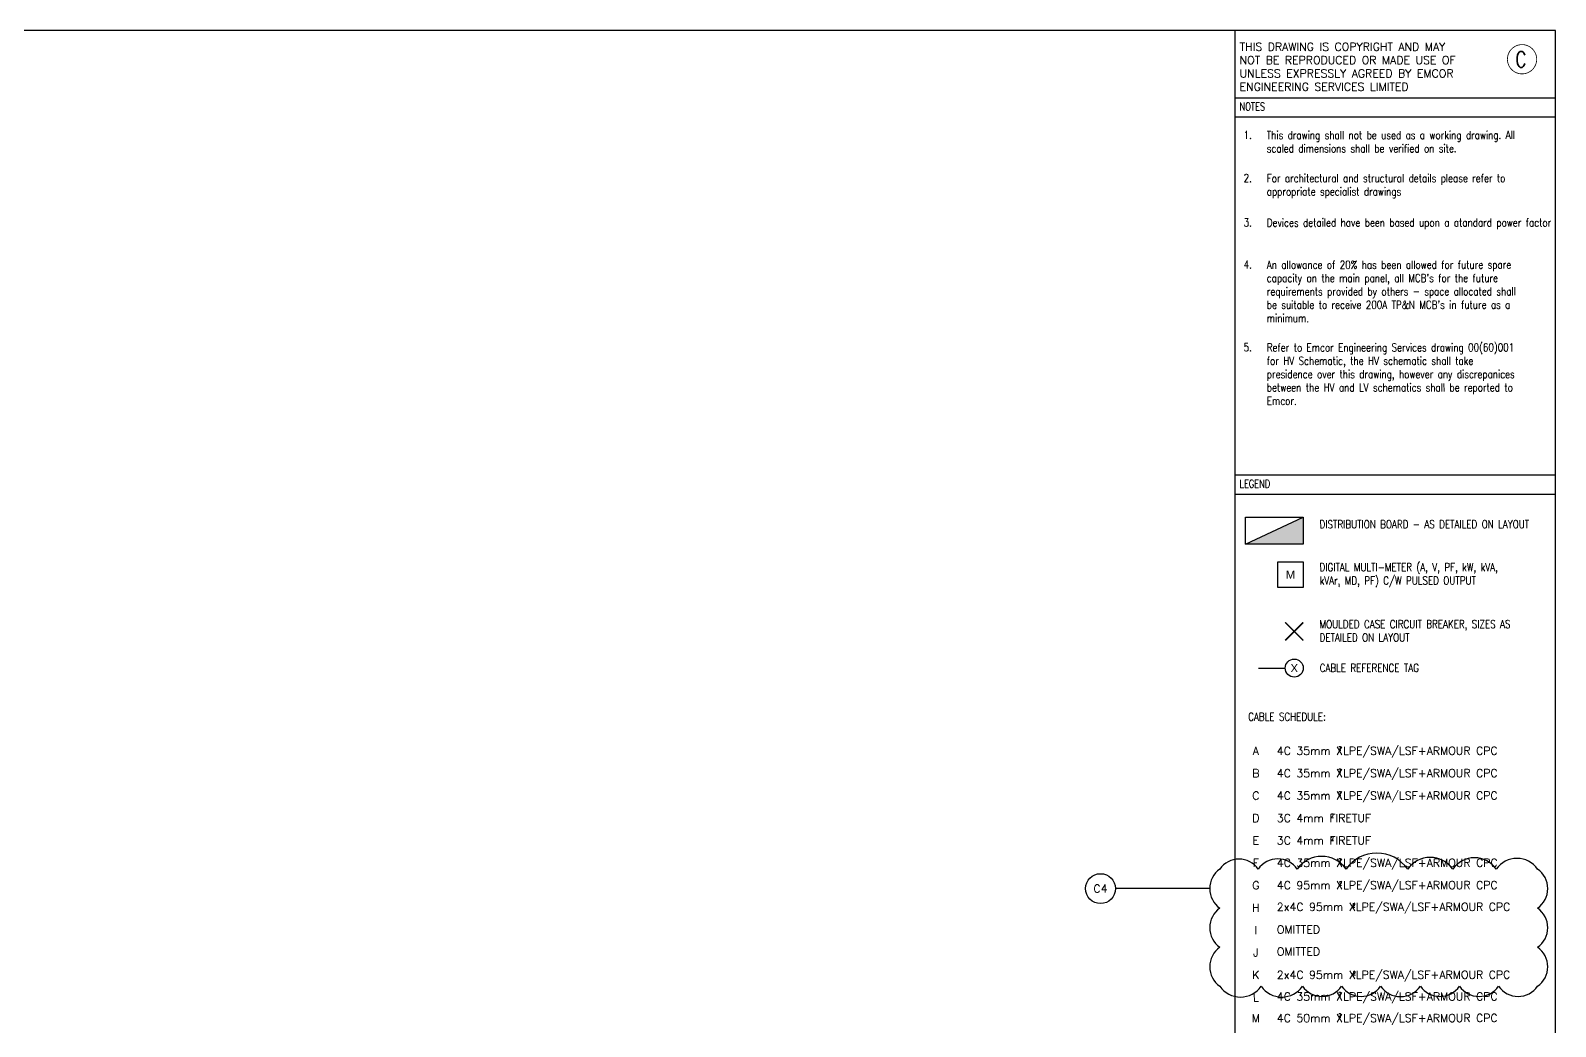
# Paper-space layout 'Layout1' of a CAD drawing. Header units: millimetres. Extents: x -347 to 842, y 9 to 850.
# Drawn here: x 365.2 to 841.7, y 539.3 to 850.4 of the extents above; entities that cross this region are included whole.
import ezdxf
from ezdxf.enums import TextEntityAlignment as Align

# ---------------------------------------------------------------- set-up
doc = ezdxf.new("R2010")
doc.units = ezdxf.units.MM
doc.header["$LTSCALE"] = 0.75
doc.layers.get('0').update_dxf_attribs({"linetype": 'CONTINUOUS'})
for name, color, linetype in [('Notes', 7, 'CONTINUOUS'), ('power', 1, 'CONTINUOUS'), ('Rev Clouds', 4, 'CONTINUOUS'), ('Text', 7, 'CONTINUOUS'), ('Z000_BORDER', 7, 'CONTINUOUS')]:
    doc.layers.add(name, color=color, linetype=linetype)
doc.styles.add('Arial', font='ARIAL.TTF', dxfattribs={"height": 2})
doc.styles.add('Romans', font='romans.shx', dxfattribs={"width": 0.8})
doc.styles.add('title block', font='romans.shx')

psp = doc.layouts.get("Layout1")

# ---------------------------------------------------------------- hatches: boundary and pattern name
at = {"layer": 'power'}
psp.add_hatch(color=256, dxfattribs=at).paths.add_polyline_path([(762.8887258968815, 698.4412520859763), (744.8540943606698, 690.0257208850493), (762.8887258968814, 690.0257208850493)])

# ---------------------------------------------------------------- linework, layer by layer
psp.add_line((748.8387824922061, 651.272827668292), (757.2606779985438, 651.272827668292))
at = {"const_width": 0.5}
for points in [[(757.2420567217844, 665.5486099557601), (762.8887258968814, 659.901940780663)], [(757.2420567217844, 659.901940780663), (762.8887258968814, 665.5486099557601)]]:
    psp.add_lwpolyline(points, dxfattribs=at)
psp.add_circle((760.0747019477126, 651.272827668292), 2.814023949168813)
at = {"layer": 'power'}
psp.add_line((744.8540943606697, 690.0257208850493), (762.8887258968814, 698.4412520859763), dxfattribs=at)
for points in [[(744.8540943606697, 698.4412520859763), (762.8887258968814, 698.4412520859763), (762.8887258968814, 690.0257208850493), (744.8540943606697, 690.0257208850493)], [(754.8887258968814, 684.4459787861935), (762.8887258968814, 684.4459787861935), (762.8887258968814, 676.4459787861935), (754.8887258968814, 676.4459787861935)]]:
    psp.add_lwpolyline(points, close=True, dxfattribs=at)
at = {"layer": 'Rev Clouds'}
psp.add_line((733.6431988947048, 582.3836394039665), (704.200042762353, 582.3836394039665), dxfattribs=at)
psp.add_lwpolyline([(736.819000630293, 588.4842977833014, 0.52056705), (736.819000630293, 576.2829810246317, 0.52056705), (736.819000630293, 564.0816662368029, 0.52056705), (736.819000630293, 551.8803514489741, 0.52056705), (749.7297339708539, 551.8803514489741, 0.52056705), (762.6404640450264, 551.8803514489741, 0.52056705), (774.8469738447338, 551.8803514489741, 0.52056705), (787.0534836444413, 551.8803514489741, 0.52056705), (799.4947324468408, 551.8803514489741, 0.52056705), (811.7012422465482, 551.8803514489741, 0.52056705), (823.9077520462556, 551.8803514489741, 0.52056705), (836.114261845963, 551.8803514489741, 0.52056705), (836.114261845963, 564.0816662368029, 0.52056705), (836.114261845963, 576.2829810246317, 0.52056705), (836.114261845963, 588.4842977833014, 0.52056705), (823.2035317717905, 588.4842977833014, 0.52056705), (809.5885781567645, 588.4842977833014, 0.52056705), (795.5041432699654, 588.4842977833014, 0.52056705), (776.2554176600524, 588.4842977833014, 0.52056705), (760.9972812270153, 588.4842977833014, 0.52056705), (748.7907714273083, 588.4842977833014, 0.52056705)], format="xyb", close=True, dxfattribs=at)
psp.add_circle((699.5221731130605, 582.3836394039665), 4.677869649292461, dxfattribs=at)
at = {"layer": 'Z000_BORDER'}
for p, q in [((741.459857529075, 850.4401558677007), (741.459857529075, 9.440155867700696)), ((741.698444406232, 829.440155867679), (841.6984444061993, 829.4401558676789)), ((741.698444406232, 823.4401558676789), (841.6984444061993, 823.4401558676789)), ((741.698444406232, 711.6087625574536), (841.6984444061993, 711.6087625574535)), ((741.698444406232, 705.6087625574535), (841.6984444061993, 705.6087625574535))]:
    psp.add_line(p, q, dxfattribs=at)
psp.add_lwpolyline([(-347.3015555937679, 9.440155867700696), (841.698444406232, 9.440155867700696), (841.698444406232, 850.4401558677007), (-347.3015555937679, 850.4401558677007)], close=True, dxfattribs=at)
at = {"layer": 'Z000_BORDER', "color": 7, "const_width": 0.25}
psp.add_lwpolyline([(827.1190632567411, 839.494825811941, 356.695208733406), (827.0972254916194, 839.5412166009781, 0.002803513967992591)], format="xyb", close=True, dxfattribs=at)

# ---------------------------------------------------------------- texts
at = {"layer": 'Notes', "style": 'Arial'}
for s, p in [('M', (758.8887258968814, 680.4459787861935)), ('X', (760.0747019477126, 651.272827668292))]:
    psp.add_text(s, height=2.5, dxfattribs=at).set_placement(p, align=Align.MIDDLE_CENTER)
at = {"layer": 'Rev Clouds', "color": 0, "style": 'Romans'}
psp.add_text('C4', height=2.5, rotation=0.03254585313843739, dxfattribs=at).set_placement((699.5221731130605, 582.3836394039665), align=Align.MIDDLE_CENTER)
at = {"layer": 'Text', "style": 'Romans'}
for s, p in [('A', (748.0702642125602, 625.4273285918902)), ('B', (748.0702642125602, 618.4273285918902)), ('C', (748.0702642125602, 611.4273285918902)), ('D', (748.0702642125602, 604.4273285918902)), ('E', (748.0702642125602, 597.4273285918902)), ('F', (748.0702642125602, 590.4273285918902)), ('G', (748.0702642125602, 583.4273285918902)), ('H', (748.0702642125602, 576.4273285918902)), ('I', (748.0702642125602, 569.4273285918902)), ('J', (748.0702642125602, 562.4273285918902)), ('K', (748.0702642125602, 555.4273285918902)), ('L', (748.0702642125602, 548.4273285918902)), ('M', (748.0702642125602, 541.9437793728279))]:
    psp.add_text(s, height=2.5, rotation=0.03254585313843739, dxfattribs=at).set_placement(p, align=Align.MIDDLE_CENTER)
for s, p in [('4C 35mm XLPE/SWA/LSF+ARMOUR CPC', (754.6208167604432, 625.4273285918902)), ('4C 35mm XLPE/SWA/LSF+ARMOUR CPC', (754.6208167604432, 618.4273285918902)), ('4C 35mm XLPE/SWA/LSF+ARMOUR CPC', (754.6208167604432, 611.4273285918902)), ('3C 4mm FIRETUF', (754.6208167604432, 604.4273285918902)), ('3C 4mm FIRETUF', (754.6208167604432, 597.4273285918902)), ('4C 35mm XLPE/SWA/LSF+ARMOUR CPC', (754.6208167604432, 590.4273285918902)), ('4C 95mm XLPE/SWA/LSF+ARMOUR CPC', (754.6208167604432, 583.4525295911589)), ('2x4C 95mm XLPE/SWA/LSF+ARMOUR CPC', (754.6208167604432, 576.6662376594958)), ('OMITTED', (754.6208167604432, 569.5971831534297)), ('OMITTED', (754.6208167604432, 562.7166357164318)), ('2x4C 95mm XLPE/SWA/LSF+ARMOUR CPC', (754.6208167604432, 555.4590761120984)), ('4C 35mm XLPE/SWA/LSF+ARMOUR CPC', (754.6208167604432, 548.665067644953)), ('4C 50mm XLPE/SWA/LSF+ARMOUR CPC', (754.6208167604432, 541.9437793728279))]:
    psp.add_text(s, height=2.5, rotation=0.03254585313843739, dxfattribs=at).set_placement(p, align=Align.MIDDLE_LEFT)
at = {"layer": 'Text', "style": 'Romans', "width": 0.8}
for p in [(773.8317982438043, 625.5841382971768), (773.8317982438043, 618.5708298544215), (773.8317982438043, 611.4801004843135), (771.4974593188804, 604.5458644997408), (771.4691987147448, 597.3421353406194), (773.8317982438043, 590.5679776277144), (774.0569233601232, 583.4014236786694), (778.2200898072629, 576.5135685133697), (778.3616833178808, 555.3432431983607), (773.8317982438043, 548.7780967630616), (773.8317982438043, 542.1005890781145)]:
    psp.add_text('2', height=1.25, rotation=0.03254585313880938, dxfattribs=at).set_placement(p)
at = {"layer": 'Text', "char_height": 2.5, "rotation": 0.03254585313843739, "style": 'Romans'}
for s, insert, width, attachment_point in [('1.', (746.8112123468684, 819.0590173518492), 4.856839632509335, 3), ('This drawing shall not be used as a working drawing. All scaled dimensions shall be verified on site.', (751.4766554895309, 819.0103163338401), 85.73308151808313, 1), ('2.', (746.8112123468684, 805.597717186605), 4.856839632509335, 3), ('For architectural and structural details please refer to appropriate specialist drawings', (751.4766603301298, 805.5404944727602), 85.73307667748338, 1), ('3.', (746.8112123468684, 791.7147204296941), 4.856839632509335, 3), ('Devices detailed have been based upon a atandard power factor', (751.4766603301298, 791.6574977158493), 85.73307667748338, 1), ('4.', (746.8112123468684, 778.5655980760691), 4.856839632509335, 3), ("An allowance of 20% has been allowed for future spare capacity on the main panel, all MCB's for the future requirements provided by others - space allocated shall be suitable to receive 200A TP&N MCB's in future as a minimum.", (751.4766603301298, 778.5083753622243), 85.73307667748338, 1), ('Refer to Emcor Engineering Services drawing 00(60)001 for HV Schematic, the HV schematic shall take presidence over this drawing, however any discrepanices between the HV and LV schematics shall be reported to Emcor.', (751.4766603301298, 752.6681387774147), 85.73307667748338, 1), ('5.', (746.8112123468684, 752.7253614912595), 4.856839632509335, 3), ('DISTRIBUTION BOARD - AS DETAILED ON LAYOUT', (767.9723083331071, 697.4385258517965), 66.87489599649786, 1), ('DIGITAL MULTI-METER (A, V, PF, kW, kVA, kVAr, MD, PF) C/W PULSED OUTPUT', (767.9723083331066, 684.0362218068439), 67.32894037113516, 1), ('MOULDED CASE CIRCUIT BREAKER, SIZES AS DETAILED ON LAYOUT', (767.9723083331071, 666.2370324553264), 67.9432634859997, 1), ('CABLE REFERENCE TAG', (768.0043572171137, 652.5843288235034), 62.60510410658986, 1), ('CABLE SCHEDULE:', (745.6670404487033, 637.3280499458921), 85.73307667748338, 1)]:
    psp.add_mtext(s, dxfattribs=dict(at, insert=insert, width=width, attachment_point=attachment_point))
at = {"layer": 'Z000_BORDER', "color": 7, "style": 'title block', "width": 0.75}
for s, height, p in [('C', 5, (829.20862305061, 838.9354670823676)), ('NOTES', 2.5, (742.9893230035698, 825.4401558676789)), ('LEGEND', 2.5, (742.9893230035698, 707.6087625574535))]:
    psp.add_text(s, height=height, dxfattribs=at).set_placement(p)
at = {"layer": 'Z000_BORDER', "color": 7, "insert": (742.9893230035698, 846.6205977026732), "char_height": 2.5, "width": 76.16071428571422, "attachment_point": 1, "style": 'title block'}
psp.add_mtext('THIS DRAWING IS COPYRIGHT AND MAY NOT BE REPRODUCED OR MADE USE OF UNLESS EXPRESSLY AGREED BY EMCOR ENGINEERING SERVICES LIMITED', dxfattribs=at)

doc.saveas('drawing.dxf')
